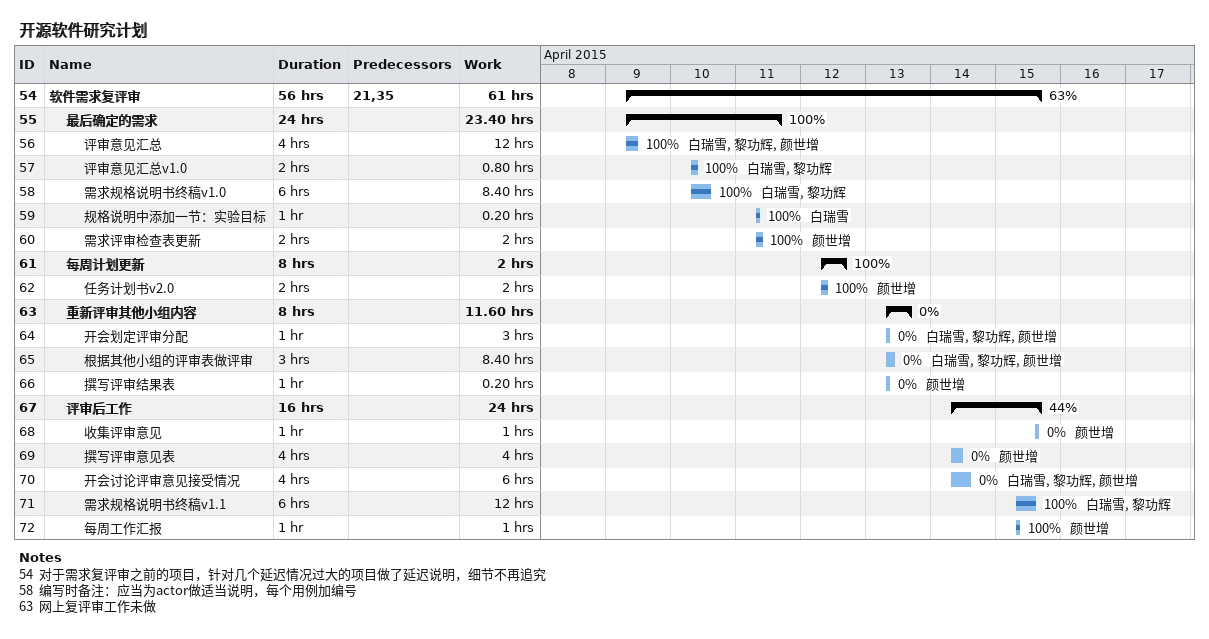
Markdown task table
开源软件研究计划

| ID | Level | Task | Duration | Start | Finish | Predecessors | Resources | % complete | Work (h) |
|---|---|---|---|---|---|---|---|---|---|
| 54 | 1 | **软件需求复评审** | 56h | 2015-04-09 | 2015-04-15 | 21, 35 |  | 63 | 61 |
| 55 | 2 | **最后确定的需求** | 24h | 2015-04-09 | 2015-04-11 |  |  | 100 | 23.40 |
| 56 | 3 | 评审意见汇总 | 4h | 2015-04-09 | 2015-04-09 |  | 白瑞雪, 黎功辉, 颜世增 | 100 | 12 |
| 57 | 3 | 评审意见汇总v1.0 | 2h | 2015-04-10 | 2015-04-10 |  | 白瑞雪, 黎功辉 | 100 | 0.80 |
| 58 | 3 | 需求规格说明书终稿v1.0 | 6h | 2015-04-10 | 2015-04-10 |  | 白瑞雪, 黎功辉 | 100 | 8.40 |
| 59 | 3 | 规格说明中添加一节：实验目标 | 1h | 2015-04-11 | 2015-04-11 |  | 白瑞雪 | 100 | 0.20 |
| 60 | 3 | 需求评审检查表更新 | 2h | 2015-04-11 | 2015-04-11 |  | 颜世增 | 100 | 2 |
| 61 | 2 | **每周计划更新** | 8h | 2015-04-12 | 2015-04-12 |  |  | 100 | 2 |
| 62 | 3 | 任务计划书v2.0 | 2h | 2015-04-12 | 2015-04-12 |  | 颜世增 | 100 | 2 |
| 63 | 2 | **重新评审其他小组内容** | 8h | 2015-04-13 | 2015-04-13 |  |  | 0 | 11.60 |
| 64 | 3 | 开会划定评审分配 | 1h | 2015-04-13 | 2015-04-13 |  | 白瑞雪, 黎功辉, 颜世增 | 0 | 3 |
| 65 | 3 | 根据其他小组的评审表做评审 | 3h | 2015-04-13 | 2015-04-13 |  | 白瑞雪, 黎功辉, 颜世增 | 0 | 8.40 |
| 66 | 3 | 撰写评审结果表 | 1h | 2015-04-13 | 2015-04-13 |  | 颜世增 | 0 | 0.20 |
| 67 | 2 | **评审后工作** | 16h | 2015-04-14 | 2015-04-15 |  |  | 44 | 24 |
| 68 | 3 | 收集评审意见 | 1h | 2015-04-15 | 2015-04-15 |  | 颜世增 | 0 | 1 |
| 69 | 3 | 撰写评审意见表 | 4h | 2015-04-14 | 2015-04-14 |  | 颜世增 | 0 | 4 |
| 70 | 3 | 开会讨论评审意见接受情况 | 4h | 2015-04-14 | 2015-04-14 |  | 白瑞雪, 黎功辉, 颜世增 | 0 | 6 |
| 71 | 3 | 需求规格说明书终稿v1.1 | 6h | 2015-04-15 | 2015-04-15 |  | 白瑞雪, 黎功辉 | 100 | 12 |
| 72 | 3 | 每周工作汇报 | 1h | 2015-04-15 | 2015-04-15 |  | 颜世增 | 100 | 1 |

Notes
- 54: 对于需求复评审之前的项目，针对几个延迟情况过大的项目做了延迟说明，细节不再追究
- 58: 编写时备注：应当为actor做适当说明，每个用例加编号
- 63: 网上复评审工作未做
